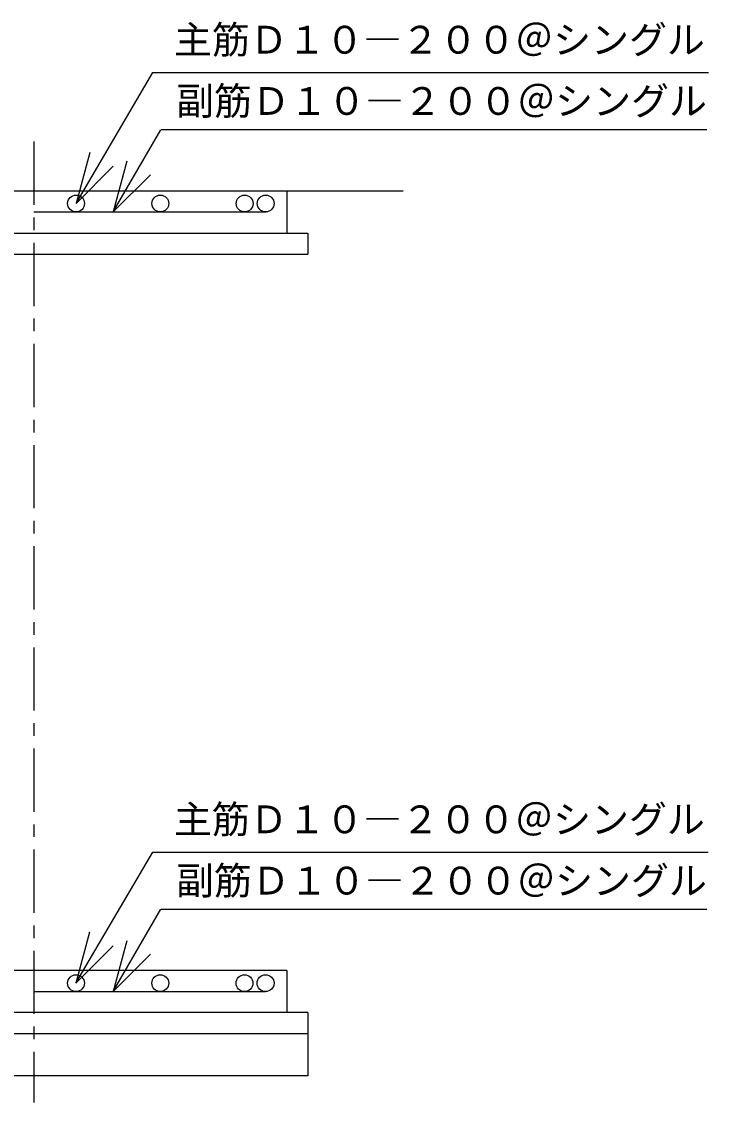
# Model space of a CAD drawing. Units: millimetres, scale not verified. Extents: x -8093 to 8093, y -5792 to 5792.
# Drawn here: x 529 to 2159, y 276 to 2840 of the extents above; entities that cross this region are included whole.
import ezdxf
from ezdxf.enums import TextEntityAlignment as Align

# ---------------------------------------------------------------- set-up
doc = ezdxf.new("R2010")
doc.units = ezdxf.units.MM
doc.header["$LTSCALE"] = 30
doc.linetypes.add('CHAIN1', pattern=[8, 5, -1, 1, -1])
for name, color, linetype, lineweight in [('0-2_00クル-フ-1機器', 2, 'Continuous', 25), ('0-7_00クル-フ-2製作', 3, 'Continuous', 25), ('0-8_製作', 4, 'Continuous', 25)]:
    doc.layers.add(name, color=color, linetype=linetype, lineweight=lineweight)
doc.styles.add('ＭＳ ゴシック', font='')
doc.styles.get('ＭＳ ゴシック').set_extended_font_data('MS Gothic')

msp = doc.modelspace()

# ---------------------------------------------------------------- linework, layer by layer
at = {"layer": '0-2_00クル-フ-1機器', "linetype": 'CHAIN1'}
msp.add_line((558.34, 2555.55), (558.34, 275.8), dxfattribs=at)
at = {"layer": '0-2_00クル-フ-1機器'}
for p, q in [((-1053.29, 2438.76), (1434.85, 2438.76)), ((1158.34, 2438.76), (1158.34, 2338.76)), ((-91.66, 2338.76), (1208.34, 2338.76)), ((1208.34, 2338.76), (1208.34, 2288.76)), ((-91.66, 2288.76), (1208.34, 2288.76)), ((1158.33, 588.76), (-41.66, 588.76)), ((1158.33, 588.76), (1158.33, 488.76)), ((1208.34, 488.76), (-91.66, 488.76)), ((1208.34, 488.76), (-91.66, 488.76)), ((1208.34, 488.76), (1208.34, 388.76)), ((1208.34, 438.76), (-91.66, 438.76)), ((1208.34, 438.76), (-91.66, 438.76)), ((1208.34, 438.76), (1208.34, 338.76)), ((1208.34, 338.76), (-91.66, 338.76))]:
    msp.add_line(p, q, dxfattribs=at)
at = {"layer": '0-7_00クル-フ-2製作'}
for p, q in [((558.34, 2388.76), (1108.33, 2388.76)), ((558.17, 538.76), (1108.17, 538.76)), ((558.17, 538.76), (1108.17, 538.76))]:
    msp.add_line(p, q, dxfattribs=at)
at = {"layer": '0-8_製作'}
for p, q in [((658.33, 2408.76), (840.62, 2719.62)), ((840.62, 2719.62), (2158.8, 2719.62)), ((746.64, 2388.76), (859.75, 2583.97)), ((860.18, 2584.22), (2155.13, 2584.22)), ((658.17, 558.76), (840.45, 869.62)), ((840.45, 869.62), (2158.64, 869.62)), ((746.48, 538.76), (859.58, 733.97)), ((860.02, 734.22), (2154.97, 734.22))]:
    msp.add_line(p, q, dxfattribs=at)
for points in [[(690.69, 2529.5), (658.33, 2408.76), (746.72, 2497.15)], [(778.99, 2509.5), (746.64, 2388.76), (835.03, 2477.15)], [(690.52, 679.5), (658.17, 558.76), (746.56, 647.15)], [(778.83, 659.5), (746.48, 538.76), (834.87, 627.15)]]:
    msp.add_lwpolyline(points, dxfattribs=at)
at = {"layer": '0-8_製作', "color": 3}
for centre in [(658.33, 2408.76), (858.33, 2408.76), (1058.33, 2408.76), (1108.22, 2408.76), (658.17, 558.76), (858.17, 558.76), (1058.17, 558.76), (1108.06, 558.76)]:
    msp.add_circle(centre, 20, dxfattribs=at)

# ---------------------------------------------------------------- texts
at = {"layer": '0-8_製作', "style": 'ＭＳ ゴシック'}
for s, p in [('主筋Ｄ１０―２００＠シングル\u3000', (890.62, 2744.62)), ('副筋Ｄ１０―２００＠シングル\u3000', (895.51, 2599.22)), ('主筋Ｄ１０―２００＠シングル\u3000', (890.45, 894.62)), ('副筋Ｄ１０―２００＠シングル\u3000', (895.35, 749.22))]:
    msp.add_text(s, height=65.98, dxfattribs=at).set_placement(p, align=Align.BOTTOM_LEFT)

doc.saveas('drawing.dxf')
